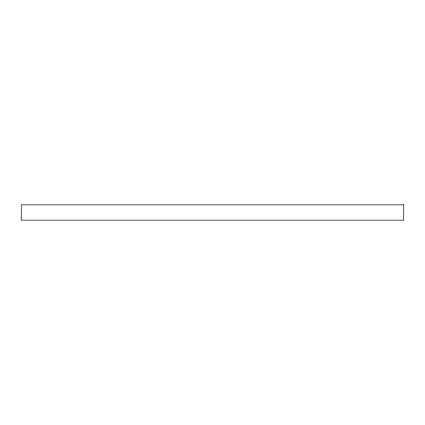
<?xml version="1.0" encoding="UTF-8"?>
<svg xmlns="http://www.w3.org/2000/svg" width="425" height="425" viewBox="0 0 425 425"><rect width="100%" height="100%" fill="white"/><g stroke="black" fill="none" stroke-linecap="round" stroke-linejoin="round"><path stroke-width="0.64" d="M403.75 204.85L21.25 204.85L21.25 220.15L403.75 220.15L403.75 204.85"/></g></svg>
